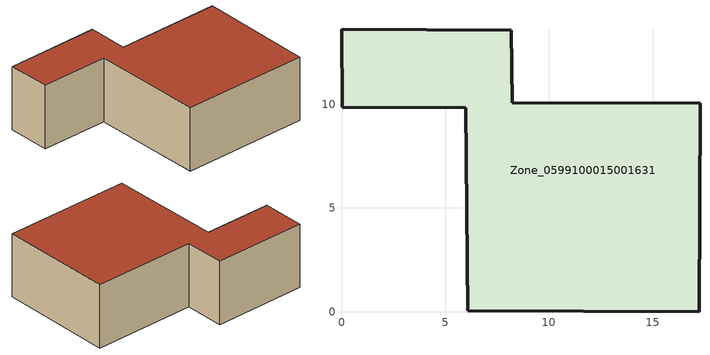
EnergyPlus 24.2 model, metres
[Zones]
Zone_0599100015001631
 floor ground (C_G): 0.04,9.86 0,13.61 8.19,13.58 8.23,10.08 17.29,10.04 17.25,0 6.09,0.05 5.99,9.84 z0.95
 wall outside (C_F): 8.23,10.08 8.19,13.58 0,13.61 0.04,9.86 5.99,9.84 6.09,0.05 17.25,0 17.29,10.04 8.23,10.08 z0.95:6.6
 roof outside (C_R): 17.25,0 17.29,10.04 8.23,10.08 8.19,13.58 0,13.61 0.04,9.86 5.99,9.84 6.09,0.05 z6.6
[BUILDING]
Pand.0599100015001631: North Axis=0; Terrain=City; Loads Convergence Tolerance Value=0.04; Temperature Convergence Tolerance Value=0.4; Solar Distribution=FullExterior; Maximum Number of Warmup Days=25; Minimum Number of Warmup Days=1
[Site:Location]
Rotterdam.The.Hague.AP_ZH_NLD Design_Conditions: Latitude=51.96; Longitude=4.45; Time Zone=1; Elevation=-4.5
[SITE:GROUNDTEMPERATURE:BUILDINGSURFACE]
18, 18, 18, 18, 18, 18, 18, 18, 18, 18, 18, 18
[MATERIAL] Thermal Absorptance=0.9; Solar Absorptance=0.7; Visible Absorptance=0.7
Name | Roughness | Thickness | Conductivity | Density | Specific Heat
G.D.1965 | MediumSmooth | 0.15 | 1 | 540 | 1210
F.D.1965 | Rough | 0.3 | 0.857143 | 1920 | 840
R.D.1965 | MediumRough | 0.2 | 0.08 | 1500 | 1000
[CONSTRUCTION]
C_G: G.D.1965
C_F: F.D.1965
C_R: R.D.1965
[ZONE]
Zone_0599100015001631: Type=1; Multiplier=1; Ceiling Height=Autocalculate; Volume=Autocalculate; Floor Area=autocalculate; Part of Total Floor Area=Yes
[ZONEINFILTRATION:DESIGNFLOWRATE]
Infil_Zone_0599100015001631: Zone or ZoneList or Space or SpaceList=Zone_0599100015001631; Schedule=AlwaysOn; Design Flow Rate Calculation Method=Flow/Area; Flow Rate per Floor Area=0.0042; Constant Term Coefficient=1; Temperature Term Coefficient=0; Velocity Term Coefficient=0; Velocity Squared Term Coefficient=0
[HVACTEMPLATE:ZONE:IDEALLOADSAIRSYSTEM]
Zone_0599100015001631: Maximum Heating Supply Air Temperature=50; Minimum Cooling Supply Air Temperature=13; Maximum Heating Supply Air Humidity Ratio=0.0156; Minimum Cooling Supply Air Humidity Ratio=0.0077; Heating Limit=NoLimit; Cooling Limit=NoLimit; Dehumidification Control Type=ConstantSensibleHeatRatio; Cooling Sensible Heat Ratio=0.7; Dehumidification Setpoint=60; Humidification Control Type=None; Humidification Setpoint=30; Outdoor Air Method=None; Outdoor Air Flow Rate per Person=0.00944; Outdoor Air Flow Rate per Zone Floor Area=0; Outdoor Air Flow Rate per Zone=0; Demand Controlled Ventilation Type=None; Outdoor Air Economizer Type=NoEconomizer; Heat Recovery Type=None; Sensible Heat Recovery Effectiveness=0.7; Latent Heat Recovery Effectiveness=0.65
[ZONECONTROL:THERMOSTAT]
ThermostatControl_Zone_0599100015001631: Zone or ZoneList=Zone_0599100015001631; Control Type Schedule=DualSetpointControlType; Control 1=Thermostat_Zone_0599100015001631; Temperature Difference Between Cutout And Setpoint=0
[THERMOSTATSETPOINT:DUALSETPOINT]
Thermostat_Zone_0599100015001631: Heating Setpoint Temperature Schedule=HeatingSetpoint_Zone_0599100015001631; Cooling Setpoint Temperature Schedule=CoolingSetpoint_Zone_0599100015001631
[SCHEDULE:COMPACT]
HeatingSetpoint_Zone_0599100015001631: Through: 12/31, For: AllDays, Until: 24:00, 21
CoolingSetpoint_Zone_0599100015001631: Through: 12/31, For: AllDays, Until: 24:00, 24
DualSetpointControlType: Through: 12/31, For: AllDays, Until: 24:00, 4
AlwaysOn: Through: 12/31, For: AllDays, Until: 24:00, 1
